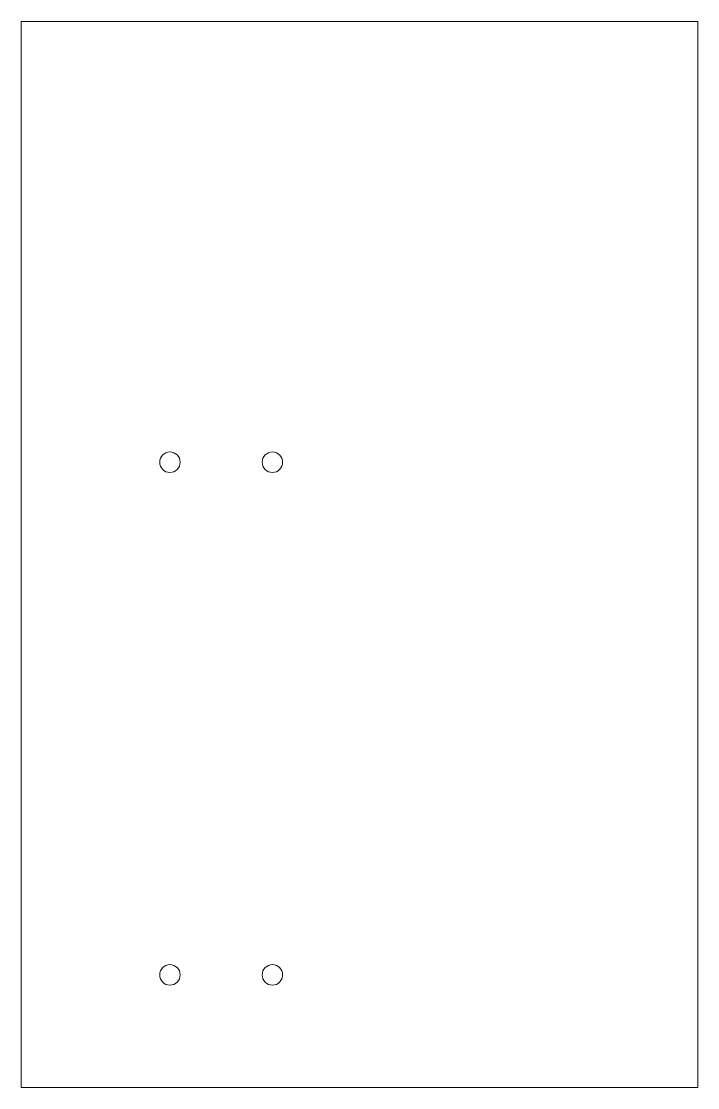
# Model space of a CAD drawing. Header units: inches. Extents: x -1.3 to 1.3, y -2.05 to 2.05.
import ezdxf

# ---------------------------------------------------------------- set-up
doc = ezdxf.new("R2010")
doc.units = ezdxf.units.IN
doc.header["$MEASUREMENT"] = 0

msp = doc.modelspace()

# ---------------------------------------------------------------- linework, layer by layer
at = {"color": 7, "linetype": 'Continuous', "lineweight": 15}
for p, q in [((-1.2992, 2.0472), (-1.2992, -2.0472)), ((1.2992, 2.0472), (-1.2992, 2.0472)), ((1.2992, -2.0472), (1.2992, 2.0472)), ((-1.2992, -2.0472), (1.2992, -2.0472))]:
    msp.add_line(p, q, dxfattribs=at)
for centre in [(-0.7283, 0.3543), (-0.3346, 0.3543), (-0.7283, -1.6142), (-0.3346, -1.6142)]:
    msp.add_circle(centre, 0.0394, dxfattribs=at)

doc.saveas('drawing.dxf')
